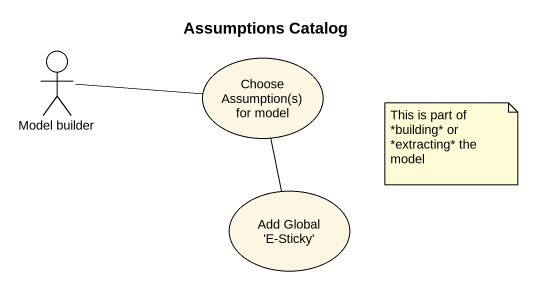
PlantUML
@startuml
title Assumptions Catalog
actor "Model builder" as Model_builder
usecase "Choose Assumption(s) for model" as Choose_Assumption_s_for
usecase "Add Global 'E-Sticky'" as Add_Global_E_Sticky
Model_builder -right- Choose_Assumption_s_for
Choose_Assumption_s_for -- Add_Global_E_Sticky
note as N1
  This is part of *building* or *extracting* the model
end note
@enduml
